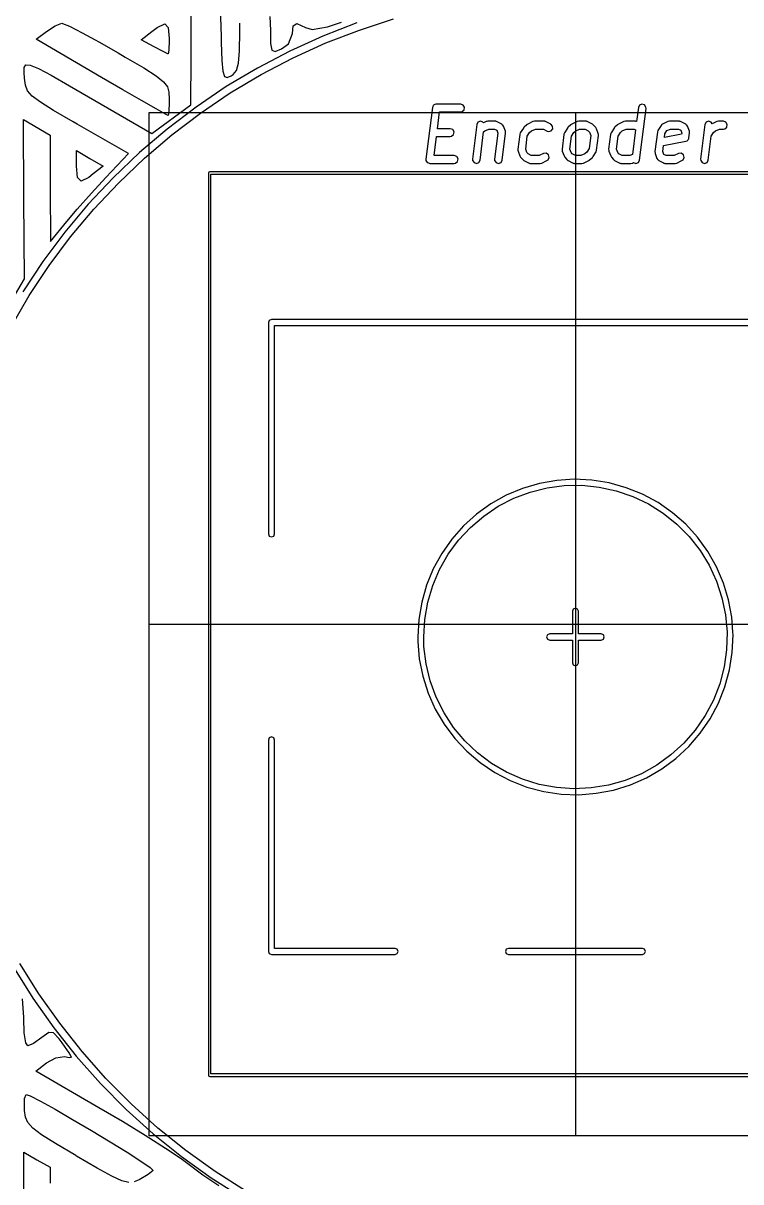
# Model space of a CAD drawing. Header units: millimetres. Extents: x 38 to 487, y 14 to 137.
# Drawn here: x 55.73 to 69.66, y 36.5 to 58.98 of the extents above; entities that cross this region are included whole.
import ezdxf

# ---------------------------------------------------------------- set-up
doc = ezdxf.new("R2010")
doc.units = ezdxf.units.MM
doc.layers.add('BLACK', color=20, linetype='Continuous')

msp = doc.modelspace()

# ---------------------------------------------------------------- linework, layer by layer
for p, q in [((58.178, 57.247), (74.728, 57.247)), ((58.178, 37.397), (58.178, 57.247)), ((74.728, 37.397), (58.178, 37.397))]:
    msp.add_line(p, q)
at = {"layer": 'BLACK', "linetype": 'Continuous'}
for p, q in [((59.55, 59.577), (59.574, 58.721)), ((58.991, 58.318), (58.994, 59.238)), ((56.184, 58.82), (56.35, 58.927)), ((56.35, 58.927), (56.485, 58.977)), ((56.485, 58.977), (56.497, 58.975)), ((56.497, 58.975), (56.633, 58.918)), ((56.633, 58.918), (56.878, 58.793)), ((58.231, 58.816), (58.336, 58.893)), ((58.336, 58.893), (58.483, 58.963)), ((58.483, 58.963), (58.55, 58.896)), ((58.55, 58.896), (58.566, 58.68)), ((59.935, 58.811), (59.936, 58.98)), ((60.523, 59.107), (60.533, 58.834)), ((60.961, 58.779), (60.974, 58.928)), ((60.974, 58.928), (61.044, 58.969)), ((61.044, 58.969), (61.215, 58.895)), ((61.215, 58.895), (61.345, 58.857)), ((61.345, 58.857), (61.642, 58.905)), ((62.21, 58.983), (61.551, 58.727)), ((61.642, 58.905), (61.913, 59)), ((62.258, 58.846), (62.923, 59.062)), ((55.982, 58.665), (56.184, 58.82)), ((57.253, 57.927), (55.982, 58.665)), ((56.878, 58.793), (57.127, 58.657)), ((58.024, 58.657), (58.231, 58.816)), ((58.566, 58.68), (58.566, 58.64)), ((59.574, 58.721), (59.578, 58.603)), ((59.93, 58.439), (59.935, 58.811)), ((60.533, 58.834), (60.536, 58.581)), ((60.882, 58.576), (60.961, 58.779)), ((61.551, 58.727), (60.908, 58.436)), ((61.608, 58.594), (62.258, 58.846)), ((57.127, 58.657), (57.203, 58.616)), ((57.203, 58.616), (57.576, 58.403)), ((58.274, 58.522), (58.024, 58.657)), ((58.449, 58.43), (58.274, 58.522)), ((58.559, 58.457), (58.545, 58.384)), ((58.566, 58.64), (58.559, 58.457)), ((59.578, 58.603), (59.591, 58.256)), ((59.913, 58.201), (59.93, 58.439)), ((60.908, 58.436), (60.282, 58.108)), ((60.536, 58.581), (60.559, 58.454)), ((60.559, 58.454), (60.623, 58.432)), ((60.623, 58.432), (60.747, 58.482)), ((60.747, 58.482), (60.882, 58.576)), ((60.972, 58.305), (61.608, 58.594)), ((57.576, 58.403), (57.715, 58.322)), ((57.715, 58.322), (58.072, 58.112)), ((58.542, 58.385), (58.449, 58.43)), ((58.545, 58.384), (58.542, 58.385)), ((58.987, 57.397), (58.991, 58.318)), ((59.591, 58.256), (59.609, 58.046)), ((60.353, 57.982), (60.972, 58.305)), ((55.75, 58.019), (55.752, 58.118)), ((55.76, 57.91), (55.75, 58.019)), ((55.752, 58.118), (55.786, 58.168)), ((55.786, 58.168), (55.871, 58.164)), ((55.871, 58.164), (56.029, 58.099)), ((56.029, 58.099), (56.276, 57.968)), ((58.072, 58.112), (58.312, 57.959)), ((59.609, 58.046), (59.64, 57.944)), ((60.282, 58.108), (59.675, 57.747)), ((59.81, 57.981), (59.875, 58.06)), ((59.875, 58.06), (59.913, 58.201)), ((55.776, 57.776), (55.76, 57.91)), ((55.817, 57.668), (55.776, 57.776)), ((56.276, 57.968), (56.634, 57.764)), ((56.634, 57.764), (57.121, 57.481)), ((57.669, 57.685), (57.253, 57.927)), ((58.312, 57.959), (58.459, 57.843)), ((58.459, 57.843), (58.534, 57.743)), ((59.64, 57.944), (59.69, 57.923)), ((59.69, 57.923), (59.767, 57.954)), ((59.753, 57.624), (60.353, 57.982)), ((59.767, 57.954), (59.81, 57.981)), ((55.905, 57.564), (55.817, 57.668)), ((56.066, 57.443), (55.905, 57.564)), ((58.031, 57.477), (57.669, 57.685)), ((58.534, 57.743), (58.562, 57.638)), ((58.562, 57.638), (58.566, 57.505)), ((59.675, 57.747), (59.09, 57.352)), ((59.174, 57.234), (59.753, 57.624)), ((56.323, 57.284), (56.066, 57.443)), ((57.121, 57.481), (58.227, 56.838)), ((58.314, 57.315), (58.031, 57.477)), ((58.227, 56.838), (58.987, 57.397)), ((58.493, 57.214), (58.314, 57.315)), ((59.09, 57.352), (58.527, 56.925)), ((58.566, 57.446), (58.559, 57.26)), ((58.566, 57.505), (58.566, 57.446)), ((63.675, 57.343), (63.55, 56.343)), ((63.682, 57.356), (63.675, 57.343)), ((63.684, 57.371), (63.682, 57.356)), ((63.693, 57.378), (63.684, 57.371)), ((63.698, 57.389), (63.693, 57.378)), ((63.712, 57.394), (63.698, 57.389)), ((63.724, 57.404), (63.712, 57.394)), ((63.743, 57.408), (63.724, 57.404)), ((63.745, 57.409), (63.743, 57.408)), ((63.747, 57.408), (63.745, 57.409)), ((63.749, 57.409), (63.747, 57.408)), ((64.225, 57.409), (63.749, 57.409)), ((64.274, 57.391), (64.225, 57.409)), ((64.299, 57.347), (64.274, 57.391)), ((64.29, 57.296), (64.299, 57.347)), ((67.675, 57.343), (67.641, 57.069)), ((67.698, 57.389), (67.675, 57.343)), ((67.745, 57.409), (67.698, 57.389)), ((67.699, 56.324), (67.824, 57.324)), ((67.795, 57.393), (67.745, 57.409)), ((67.822, 57.35), (67.795, 57.393)), ((67.824, 57.324), (67.822, 57.35)), ((55.748, 55.565), (55.737, 57.111)), ((55.737, 57.111), (56.257, 56.804)), ((56.7, 57.065), (56.323, 57.284)), ((58.545, 57.186), (58.493, 57.214)), ((58.559, 57.26), (58.545, 57.186)), ((58.618, 56.812), (59.174, 57.234)), ((63.775, 56.932), (63.815, 57.259)), ((63.815, 57.259), (64.225, 57.259)), ((64.225, 57.259), (64.251, 57.263)), ((64.251, 57.263), (64.29, 57.296)), ((56.783, 57.018), (56.7, 57.065)), ((57.78, 56.449), (56.783, 57.018)), ((58.527, 56.925), (57.989, 56.467)), ((64.023, 56.932), (63.775, 56.932)), ((64.071, 56.915), (64.023, 56.932)), ((64.097, 56.87), (64.071, 56.915)), ((64.088, 56.82), (64.097, 56.87)), ((64.538, 57.01), (64.455, 56.343)), ((64.561, 57.055), (64.538, 57.01)), ((64.609, 57.075), (64.561, 57.055)), ((64.603, 56.324), (64.671, 56.868)), ((64.658, 57.06), (64.609, 57.075)), ((64.669, 57.043), (64.658, 57.06)), ((64.723, 57.068), (64.669, 57.043)), ((64.671, 56.868), (64.696, 56.889)), ((64.696, 56.889), (64.772, 56.925)), ((64.727, 57.068), (64.723, 57.068)), ((64.73, 57.071), (64.727, 57.068)), ((64.755, 57.075), (64.73, 57.071)), ((64.898, 57.075), (64.755, 57.075)), ((64.772, 56.925), (64.879, 56.925)), ((64.879, 56.925), (64.927, 56.9)), ((64.903, 57.073), (64.898, 57.075)), ((64.909, 57.075), (64.903, 57.073)), ((64.933, 57.066), (64.909, 57.075)), ((64.927, 56.9), (64.946, 56.848)), ((65.023, 57.019), (64.933, 57.066)), ((65.032, 57.008), (65.023, 57.019)), ((65.044, 57.001), (65.032, 57.008)), ((65.056, 56.982), (65.044, 57.001)), ((65.057, 56.981), (65.056, 56.982)), ((65.057, 56.98), (65.057, 56.981)), ((65.058, 56.979), (65.057, 56.98)), ((65.093, 56.884), (65.058, 56.979)), ((65.093, 56.879), (65.093, 56.884)), ((65.096, 56.874), (65.093, 56.879)), ((65.097, 56.848), (65.096, 56.874)), ((65.442, 56.945), (65.382, 56.85)), ((65.444, 56.947), (65.442, 56.945)), ((65.455, 56.961), (65.444, 56.947)), ((65.509, 57.009), (65.455, 56.961)), ((65.512, 57.01), (65.509, 57.009)), ((65.527, 57.021), (65.512, 57.01)), ((65.628, 57.068), (65.527, 57.021)), ((65.563, 56.856), (65.6, 56.889)), ((65.6, 56.889), (65.677, 56.925)), ((65.632, 57.068), (65.628, 57.068)), ((65.634, 57.071), (65.632, 57.068)), ((65.66, 57.075), (65.634, 57.071)), ((65.85, 57.075), (65.66, 57.075)), ((65.677, 56.925), (65.832, 56.925)), ((65.832, 56.925), (65.904, 56.886)), ((65.856, 57.073), (65.85, 57.075)), ((65.861, 57.075), (65.856, 57.073)), ((65.886, 57.066), (65.861, 57.075)), ((65.975, 57.019), (65.886, 57.066)), ((65.904, 56.886), (65.929, 56.878)), ((65.929, 56.878), (65.979, 56.889)), ((66.009, 56.981), (65.975, 57.019)), ((65.979, 56.889), (66.011, 56.929)), ((66.011, 56.929), (66.009, 56.981)), ((66.299, 56.945), (66.239, 56.85)), ((66.301, 56.947), (66.299, 56.945)), ((66.313, 56.961), (66.301, 56.947)), ((66.366, 57.009), (66.313, 56.961)), ((66.369, 57.01), (66.366, 57.009)), ((66.384, 57.021), (66.369, 57.01)), ((66.485, 57.068), (66.384, 57.021)), ((66.42, 56.856), (66.458, 56.889)), ((66.458, 56.889), (66.534, 56.925)), ((66.489, 57.068), (66.485, 57.068)), ((66.491, 57.071), (66.489, 57.068)), ((66.517, 57.075), (66.491, 57.071)), ((66.66, 57.075), (66.517, 57.075)), ((66.534, 56.925), (66.641, 56.925)), ((66.641, 56.925), (66.702, 56.893)), ((66.665, 57.073), (66.66, 57.075)), ((66.67, 57.075), (66.665, 57.073)), ((66.695, 57.066), (66.67, 57.075)), ((66.785, 57.019), (66.695, 57.066)), ((66.702, 56.893), (66.725, 56.866)), ((66.725, 56.866), (66.75, 56.801)), ((66.785, 57.018), (66.785, 57.019)), ((66.806, 57.002), (66.785, 57.018)), ((66.785, 57.018), (66.785, 57.018)), ((66.847, 56.954), (66.806, 57.002)), ((66.848, 56.954), (66.847, 56.954)), ((66.861, 56.931), (66.848, 56.954)), ((66.848, 56.954), (66.848, 56.954)), ((66.897, 56.836), (66.861, 56.931)), ((67.203, 56.945), (67.144, 56.85)), ((67.206, 56.947), (67.203, 56.945)), ((67.217, 56.961), (67.206, 56.947)), ((67.271, 57.009), (67.217, 56.961)), ((67.273, 57.01), (67.271, 57.009)), ((67.289, 57.021), (67.273, 57.01)), ((67.39, 57.068), (67.289, 57.021)), ((67.325, 56.856), (67.362, 56.889)), ((67.362, 56.889), (67.439, 56.925)), ((67.393, 57.068), (67.39, 57.068)), ((67.396, 57.071), (67.393, 57.068)), ((67.422, 57.075), (67.396, 57.071)), ((67.612, 57.075), (67.422, 57.075)), ((67.439, 56.925), (67.594, 56.925)), ((67.621, 56.911), (67.561, 56.432)), ((67.594, 56.925), (67.621, 56.911)), ((67.617, 57.073), (67.612, 57.075)), ((67.623, 57.075), (67.617, 57.073)), ((67.641, 57.069), (67.623, 57.075)), ((68.044, 56.867), (67.996, 56.486)), ((68.045, 56.87), (68.044, 56.867)), ((68.055, 56.897), (68.045, 56.873)), ((68.045, 56.873), (68.045, 56.87)), ((68.114, 56.992), (68.055, 56.897)), ((68.121, 56.998), (68.114, 56.992)), ((68.125, 57.006), (68.121, 56.998)), ((68.146, 57.021), (68.125, 57.006)), ((68.247, 57.068), (68.146, 57.021)), ((68.191, 56.832), (68.23, 56.894)), ((68.23, 56.894), (68.296, 56.925)), ((68.251, 57.068), (68.247, 57.068)), ((68.253, 57.071), (68.251, 57.068)), ((68.279, 57.075), (68.253, 57.071)), ((68.469, 57.075), (68.279, 57.075)), ((68.296, 56.925), (68.451, 56.925)), ((68.451, 56.925), (68.498, 56.9)), ((68.475, 57.073), (68.469, 57.075)), ((68.48, 57.075), (68.475, 57.073)), ((68.505, 57.066), (68.48, 57.075)), ((68.498, 56.9), (68.518, 56.848)), ((68.594, 57.019), (68.505, 57.066)), ((68.603, 57.008), (68.594, 57.019)), ((68.616, 57.001), (68.603, 57.008)), ((68.627, 56.982), (68.616, 57.001)), ((68.628, 56.981), (68.627, 56.982)), ((68.628, 56.98), (68.628, 56.981)), ((68.629, 56.979), (68.628, 56.98)), ((68.665, 56.884), (68.629, 56.979)), ((68.665, 56.879), (68.665, 56.884)), ((68.668, 56.874), (68.665, 56.879)), ((68.669, 56.848), (68.668, 56.874)), ((68.966, 57.01), (68.883, 56.343)), ((68.99, 57.055), (68.966, 57.01)), ((69.037, 57.075), (68.99, 57.055)), ((69.086, 57.06), (69.037, 57.075)), ((69.109, 57.025), (69.086, 57.06)), ((69.199, 57.068), (69.109, 57.025)), ((69.135, 56.856), (69.172, 56.889)), ((69.172, 56.889), (69.248, 56.925)), ((69.203, 57.068), (69.199, 57.068)), ((69.206, 57.071), (69.203, 57.068)), ((69.231, 57.075), (69.206, 57.071)), ((69.327, 57.075), (69.231, 57.075)), ((69.248, 56.925), (69.327, 56.925)), ((69.375, 57.058), (69.327, 57.075)), ((69.327, 56.925), (69.352, 56.93)), ((69.352, 56.93), (69.392, 56.963)), ((69.4, 57.013), (69.375, 57.058)), ((69.392, 56.963), (69.4, 57.013)), ((56.257, 56.804), (56.258, 56.509)), ((58.087, 56.359), (58.618, 56.812)), ((63.709, 56.409), (63.756, 56.782)), ((63.756, 56.782), (64.023, 56.782)), ((64.023, 56.782), (64.049, 56.787)), ((64.049, 56.787), (64.088, 56.82)), ((64.946, 56.848), (64.883, 56.343)), ((65.032, 56.324), (65.097, 56.848)), ((65.371, 56.819), (65.336, 56.533)), ((65.373, 56.822), (65.371, 56.819)), ((65.382, 56.85), (65.372, 56.825)), ((65.372, 56.825), (65.373, 56.822)), ((65.487, 56.533), (65.518, 56.784)), ((65.518, 56.784), (65.563, 56.856)), ((66.228, 56.819), (66.193, 56.533)), ((66.23, 56.822), (66.228, 56.819)), ((66.239, 56.85), (66.229, 56.825)), ((66.229, 56.825), (66.23, 56.822)), ((66.344, 56.533), (66.375, 56.784)), ((66.375, 56.784), (66.42, 56.856)), ((66.75, 56.801), (66.719, 56.55)), ((66.865, 56.515), (66.901, 56.801)), ((66.897, 56.831), (66.897, 56.836)), ((66.9, 56.827), (66.897, 56.831)), ((66.901, 56.801), (66.9, 56.827)), ((67.133, 56.819), (67.097, 56.533)), ((67.135, 56.822), (67.133, 56.819)), ((67.144, 56.85), (67.134, 56.825)), ((67.134, 56.825), (67.135, 56.822)), ((67.249, 56.533), (67.28, 56.784)), ((67.28, 56.784), (67.325, 56.856)), ((68.162, 56.604), (68.597, 56.689)), ((68.182, 56.76), (68.191, 56.832)), ((68.515, 56.825), (68.182, 56.76)), ((68.518, 56.848), (68.515, 56.825)), ((68.597, 56.689), (68.621, 56.698)), ((68.621, 56.698), (68.626, 56.704)), ((68.626, 56.704), (68.634, 56.707)), ((68.634, 56.707), (68.642, 56.724)), ((68.642, 56.724), (68.653, 56.738)), ((68.653, 56.746), (68.657, 56.753)), ((68.653, 56.738), (68.653, 56.746)), ((68.657, 56.753), (68.669, 56.848)), ((69.032, 56.324), (69.089, 56.784)), ((69.089, 56.784), (69.135, 56.856)), ((56.258, 56.509), (56.259, 55.775)), ((56.77, 56.204), (56.77, 56.509)), ((56.77, 56.509), (57.029, 56.356)), ((57.337, 55.982), (57.78, 56.449)), ((57.989, 56.467), (57.478, 55.98)), ((65.336, 56.533), (65.337, 56.507)), ((65.337, 56.507), (65.34, 56.503)), ((65.34, 56.503), (65.34, 56.498)), ((65.34, 56.498), (65.375, 56.403)), ((65.511, 56.468), (65.487, 56.533)), ((65.535, 56.441), (65.511, 56.468)), ((65.595, 56.409), (65.535, 56.441)), ((65.836, 56.449), (65.75, 56.409)), ((65.887, 56.454), (65.836, 56.449)), ((65.93, 56.424), (65.887, 56.454)), ((65.943, 56.375), (65.93, 56.424)), ((66.193, 56.533), (66.194, 56.507)), ((66.194, 56.507), (66.197, 56.503)), ((66.197, 56.503), (66.197, 56.498)), ((66.197, 56.498), (66.233, 56.403)), ((66.368, 56.468), (66.344, 56.533)), ((66.392, 56.441), (66.368, 56.468)), ((66.453, 56.409), (66.392, 56.441)), ((66.636, 56.444), (66.56, 56.409)), ((66.673, 56.478), (66.636, 56.444)), ((66.719, 56.55), (66.673, 56.478)), ((66.795, 56.389), (66.854, 56.484)), ((66.854, 56.484), (66.864, 56.508)), ((66.864, 56.512), (66.865, 56.515)), ((66.864, 56.508), (66.864, 56.512)), ((67.097, 56.533), (67.099, 56.507)), ((67.099, 56.507), (67.102, 56.503)), ((67.102, 56.503), (67.102, 56.498)), ((67.102, 56.498), (67.137, 56.403)), ((67.273, 56.468), (67.249, 56.533)), ((67.297, 56.441), (67.273, 56.468)), ((67.357, 56.409), (67.297, 56.441)), ((67.561, 56.432), (67.512, 56.409)), ((67.996, 56.486), (67.998, 56.46)), ((67.998, 56.46), (68, 56.455)), ((68, 56.455), (68, 56.45)), ((68, 56.45), (68.036, 56.355)), ((68.147, 56.486), (68.162, 56.604)), ((68.167, 56.434), (68.147, 56.486)), ((68.214, 56.409), (68.167, 56.434)), ((68.455, 56.449), (68.369, 56.409)), ((68.506, 56.454), (68.455, 56.449)), ((68.549, 56.424), (68.506, 56.454)), ((68.562, 56.375), (68.549, 56.424)), ((56.787, 55.983), (56.77, 56.204)), ((57.029, 56.356), (57.287, 56.203)), ((57.287, 56.203), (57.093, 56.054)), ((57.581, 55.878), (58.087, 56.359)), ((63.55, 56.343), (63.551, 56.323)), ((63.551, 56.323), (63.55, 56.321)), ((63.55, 56.321), (63.551, 56.32)), ((63.551, 56.32), (63.551, 56.317)), ((63.551, 56.317), (63.564, 56.297)), ((63.564, 56.297), (63.576, 56.276)), ((63.576, 56.276), (63.578, 56.275)), ((63.578, 56.275), (63.579, 56.274)), ((63.579, 56.274), (63.602, 56.267)), ((63.602, 56.267), (63.624, 56.259)), ((63.624, 56.259), (64.1, 56.259)), ((64.1, 56.409), (63.709, 56.409)), ((64.149, 56.391), (64.1, 56.409)), ((64.1, 56.259), (64.126, 56.263)), ((64.126, 56.263), (64.165, 56.296)), ((64.174, 56.347), (64.149, 56.391)), ((64.165, 56.296), (64.174, 56.347)), ((64.455, 56.343), (64.456, 56.317)), ((64.456, 56.317), (64.484, 56.274)), ((64.484, 56.274), (64.533, 56.259)), ((64.533, 56.259), (64.58, 56.279)), ((64.58, 56.279), (64.603, 56.324)), ((64.883, 56.343), (64.884, 56.317)), ((64.884, 56.317), (64.912, 56.274)), ((64.912, 56.274), (64.961, 56.259)), ((64.961, 56.259), (65.009, 56.279)), ((65.009, 56.279), (65.032, 56.324)), ((65.375, 56.403), (65.389, 56.38)), ((65.389, 56.38), (65.389, 56.38)), ((65.389, 56.38), (65.389, 56.379)), ((65.389, 56.379), (65.431, 56.332)), ((65.431, 56.332), (65.451, 56.316)), ((65.451, 56.316), (65.452, 56.315)), ((65.452, 56.315), (65.452, 56.315)), ((65.452, 56.315), (65.541, 56.267)), ((65.541, 56.267), (65.566, 56.259)), ((65.566, 56.259), (65.571, 56.26)), ((65.571, 56.26), (65.577, 56.259)), ((65.577, 56.259), (65.767, 56.259)), ((65.75, 56.409), (65.595, 56.409)), ((65.767, 56.259), (65.793, 56.263)), ((65.793, 56.263), (65.795, 56.265)), ((65.795, 56.265), (65.799, 56.266)), ((65.799, 56.266), (65.9, 56.313)), ((65.9, 56.313), (65.921, 56.328)), ((65.921, 56.328), (65.943, 56.375)), ((66.233, 56.403), (66.246, 56.38)), ((66.246, 56.38), (66.246, 56.38)), ((66.246, 56.38), (66.246, 56.379)), ((66.246, 56.379), (66.288, 56.332)), ((66.288, 56.332), (66.308, 56.316)), ((66.308, 56.316), (66.309, 56.315)), ((66.309, 56.315), (66.309, 56.315)), ((66.309, 56.315), (66.398, 56.267)), ((66.398, 56.267), (66.423, 56.259)), ((66.423, 56.259), (66.429, 56.26)), ((66.429, 56.26), (66.434, 56.259)), ((66.434, 56.259), (66.577, 56.259)), ((66.56, 56.409), (66.453, 56.409)), ((66.577, 56.259), (66.602, 56.263)), ((66.602, 56.263), (66.605, 56.265)), ((66.605, 56.265), (66.609, 56.266)), ((66.609, 56.266), (66.71, 56.313)), ((66.71, 56.313), (66.725, 56.324)), ((66.725, 56.324), (66.728, 56.325)), ((66.728, 56.325), (66.781, 56.373)), ((66.781, 56.373), (66.793, 56.387)), ((66.793, 56.387), (66.795, 56.389)), ((67.137, 56.403), (67.151, 56.38)), ((67.151, 56.38), (67.151, 56.38)), ((67.151, 56.38), (67.151, 56.379)), ((67.151, 56.379), (67.193, 56.332)), ((67.193, 56.332), (67.213, 56.316)), ((67.213, 56.316), (67.214, 56.315)), ((67.214, 56.315), (67.214, 56.315)), ((67.214, 56.315), (67.303, 56.267)), ((67.303, 56.267), (67.328, 56.259)), ((67.328, 56.259), (67.333, 56.26)), ((67.333, 56.26), (67.339, 56.259)), ((67.339, 56.259), (67.529, 56.259)), ((67.512, 56.409), (67.357, 56.409)), ((67.529, 56.259), (67.555, 56.263)), ((67.555, 56.263), (67.557, 56.265)), ((67.557, 56.265), (67.561, 56.266)), ((67.561, 56.266), (67.579, 56.274)), ((67.579, 56.274), (67.579, 56.274)), ((67.579, 56.274), (67.628, 56.259)), ((67.628, 56.259), (67.675, 56.279)), ((67.675, 56.279), (67.699, 56.324)), ((68.036, 56.355), (68.037, 56.354)), ((68.037, 56.354), (68.037, 56.353)), ((68.037, 56.353), (68.038, 56.352)), ((68.038, 56.352), (68.049, 56.332)), ((68.049, 56.332), (68.062, 56.326)), ((68.062, 56.326), (68.071, 56.315)), ((68.071, 56.315), (68.16, 56.267)), ((68.16, 56.267), (68.185, 56.259)), ((68.185, 56.259), (68.191, 56.26)), ((68.191, 56.26), (68.196, 56.259)), ((68.196, 56.259), (68.386, 56.259)), ((68.369, 56.409), (68.214, 56.409)), ((68.386, 56.259), (68.412, 56.263)), ((68.412, 56.263), (68.415, 56.265)), ((68.415, 56.265), (68.418, 56.266)), ((68.418, 56.266), (68.519, 56.313)), ((68.519, 56.313), (68.541, 56.328)), ((68.541, 56.328), (68.562, 56.375)), ((68.883, 56.343), (68.884, 56.317)), ((68.884, 56.317), (68.912, 56.274)), ((68.912, 56.274), (68.961, 56.259)), ((68.961, 56.259), (69.009, 56.279)), ((69.009, 56.279), (69.032, 56.324)), ((56.855, 55.916), (56.787, 55.983)), ((57.004, 55.988), (56.855, 55.916)), ((57.478, 55.98), (56.994, 55.465)), ((57.093, 56.054), (57.004, 55.988)), ((57.061, 55.684), (57.337, 55.982)), ((59.335, 56.089), (59.328, 56.072)), ((59.328, 56.072), (59.328, 38.572)), ((59.353, 56.097), (59.335, 56.089)), ((73.553, 56.097), (59.353, 56.097)), ((59.378, 38.597), (59.378, 56.047)), ((59.378, 56.047), (73.528, 56.047)), ((56.259, 55.775), (56.26, 54.746)), ((57.103, 55.369), (57.581, 55.878)), ((55.759, 54.02), (55.748, 55.565)), ((56.78, 55.368), (57.061, 55.684)), ((56.994, 55.465), (56.54, 54.924)), ((56.578, 55.131), (56.78, 55.368)), ((56.654, 54.834), (57.103, 55.369)), ((56.26, 54.746), (56.578, 55.131)), ((56.54, 54.924), (56.117, 54.358)), ((56.236, 54.275), (56.654, 54.834)), ((56.117, 54.358), (55.726, 53.77)), ((55.85, 53.693), (56.236, 54.275)), ((55.516, 53.613), (55.759, 54.02)), ((55.496, 53.091), (55.85, 53.693)), ((60.51, 53.214), (60.493, 53.172)), ((60.493, 53.172), (60.493, 49.072)), ((60.553, 53.232), (60.51, 53.214)), ((72.353, 53.232), (60.553, 53.232)), ((60.613, 49.072), (60.613, 53.112)), ((60.613, 53.112), (72.293, 53.112)), ((66.431, 50.132), (66.09, 50.11)), ((66.772, 50.115), (66.431, 50.132)), ((65.426, 49.954), (65.111, 49.822)), ((65.754, 50.051), (65.426, 49.954)), ((65.572, 49.882), (65.901, 49.965)), ((66.09, 50.11), (65.754, 50.051)), ((65.901, 49.965), (66.237, 50.009)), ((66.237, 50.009), (66.576, 50.014)), ((66.576, 50.014), (66.913, 49.98)), ((67.11, 50.06), (66.772, 50.115)), ((66.913, 49.98), (67.245, 49.908)), ((67.439, 49.968), (67.11, 50.06)), ((67.245, 49.908), (67.565, 49.798)), ((67.755, 49.84), (67.439, 49.968)), ((65.111, 49.822), (64.813, 49.655)), ((64.953, 49.607), (65.255, 49.762)), ((65.255, 49.762), (65.572, 49.882)), ((67.565, 49.798), (67.871, 49.652)), ((68.056, 49.678), (67.755, 49.84)), ((68.337, 49.483), (68.056, 49.678)), ((64.535, 49.456), (64.281, 49.228)), ((64.813, 49.655), (64.535, 49.456)), ((64.672, 49.417), (64.953, 49.607)), ((67.871, 49.652), (68.159, 49.472)), ((68.159, 49.472), (68.423, 49.26)), ((68.594, 49.258), (68.337, 49.483)), ((64.281, 49.228), (64.055, 48.972)), ((64.414, 49.197), (64.672, 49.417)), ((68.423, 49.26), (68.662, 49.019)), ((68.824, 49.006), (68.594, 49.258)), ((60.493, 49.072), (60.51, 49.029)), ((60.51, 49.029), (60.553, 49.012)), ((60.553, 49.012), (60.595, 49.029)), ((60.595, 49.029), (60.613, 49.072)), ((64.183, 48.949), (64.414, 49.197)), ((68.662, 49.019), (68.871, 48.752)), ((69.025, 48.729), (68.824, 49.006)), ((64.055, 48.972), (63.858, 48.693)), ((63.983, 48.676), (64.183, 48.949)), ((63.858, 48.693), (63.693, 48.394)), ((63.815, 48.381), (63.983, 48.676)), ((68.871, 48.752), (69.048, 48.463)), ((69.193, 48.432), (69.025, 48.729)), ((63.693, 48.394), (63.563, 48.078)), ((63.682, 48.069), (63.815, 48.381)), ((69.048, 48.463), (69.191, 48.156)), ((69.328, 48.118), (69.193, 48.432)), ((69.191, 48.156), (69.297, 47.834)), ((69.427, 47.791), (69.328, 48.118)), ((63.563, 48.078), (63.469, 47.75)), ((63.585, 47.744), (63.682, 48.069)), ((63.469, 47.75), (63.412, 47.413)), ((63.527, 47.41), (63.585, 47.744)), ((69.297, 47.834), (69.366, 47.502)), ((69.488, 47.455), (69.427, 47.791)), ((66.41, 47.614), (66.393, 47.572)), ((66.393, 47.572), (66.393, 47.132)), ((66.453, 47.632), (66.41, 47.614)), ((66.495, 47.614), (66.453, 47.632)), ((66.513, 47.572), (66.495, 47.614)), ((66.513, 47.132), (66.513, 47.572)), ((69.366, 47.502), (69.396, 47.164)), ((69.509, 47.164), (69.488, 47.455)), ((63.412, 47.413), (63.393, 47.072)), ((63.508, 47.072), (63.527, 47.41)), ((63.393, 47.072), (63.394, 46.986)), ((63.394, 46.986), (63.422, 46.646)), ((63.513, 46.887), (63.508, 47.072)), ((65.91, 47.114), (65.893, 47.072)), ((65.893, 47.072), (65.91, 47.029)), ((65.953, 47.132), (65.91, 47.114)), ((65.91, 47.029), (65.953, 47.012)), ((66.393, 47.132), (65.953, 47.132)), ((65.953, 47.012), (66.393, 47.012)), ((66.393, 47.012), (66.393, 46.572)), ((66.953, 47.132), (66.513, 47.132)), ((66.513, 46.572), (66.513, 47.012)), ((66.513, 47.012), (66.953, 47.012)), ((66.995, 47.114), (66.953, 47.132)), ((66.953, 47.012), (66.995, 47.029)), ((67.013, 47.072), (66.995, 47.114)), ((66.995, 47.029), (67.013, 47.072)), ((69.396, 47.164), (69.387, 46.825)), ((69.498, 46.773), (69.512, 47.114)), ((69.512, 47.114), (69.509, 47.164)), ((63.554, 46.55), (63.513, 46.887)), ((69.387, 46.825), (69.339, 46.49)), ((69.446, 46.436), (69.498, 46.773)), ((63.422, 46.646), (63.489, 46.311)), ((63.633, 46.221), (63.554, 46.55)), ((66.393, 46.572), (66.41, 46.529)), ((66.41, 46.529), (66.453, 46.512)), ((66.453, 46.512), (66.495, 46.529)), ((66.495, 46.529), (66.513, 46.572)), ((63.489, 46.311), (63.592, 45.985)), ((69.339, 46.49), (69.253, 46.162)), ((69.356, 46.106), (69.446, 46.436)), ((63.75, 45.902), (63.633, 46.221)), ((69.253, 46.162), (69.13, 45.846)), ((69.23, 45.788), (69.356, 46.106)), ((63.592, 45.985), (63.731, 45.673)), ((63.902, 45.599), (63.75, 45.902)), ((63.731, 45.673), (63.904, 45.378)), ((69.13, 45.846), (68.972, 45.546)), ((69.07, 45.487), (69.23, 45.788)), ((64.088, 45.316), (63.902, 45.599)), ((68.972, 45.546), (68.78, 45.267)), ((68.877, 45.205), (69.07, 45.487)), ((63.904, 45.378), (64.109, 45.105)), ((64.306, 45.056), (64.088, 45.316)), ((68.78, 45.267), (68.557, 45.011)), ((68.654, 44.946), (68.877, 45.205)), ((60.51, 45.114), (60.493, 45.072)), ((60.493, 45.072), (60.493, 40.972)), ((60.553, 45.132), (60.51, 45.114)), ((60.595, 45.114), (60.553, 45.132)), ((60.613, 45.072), (60.595, 45.114)), ((60.613, 41.032), (60.613, 45.072)), ((64.109, 45.105), (64.342, 44.856)), ((64.552, 44.822), (64.306, 45.056)), ((68.557, 45.011), (68.306, 44.783)), ((64.342, 44.856), (64.603, 44.634)), ((64.823, 44.619), (64.552, 44.822)), ((68.306, 44.783), (68.031, 44.585)), ((68.403, 44.714), (68.654, 44.946)), ((64.603, 44.634), (64.886, 44.443)), ((65.116, 44.448), (64.823, 44.619)), ((68.031, 44.585), (67.734, 44.42)), ((67.832, 44.34), (68.128, 44.511)), ((68.128, 44.511), (68.403, 44.714)), ((64.886, 44.443), (65.189, 44.285)), ((65.426, 44.311), (65.116, 44.448)), ((65.189, 44.285), (65.507, 44.161)), ((65.75, 44.212), (65.426, 44.311)), ((67.421, 44.291), (67.095, 44.198)), ((67.734, 44.42), (67.421, 44.291)), ((67.519, 44.204), (67.832, 44.34)), ((65.507, 44.161), (65.837, 44.074)), ((66.084, 44.15), (65.75, 44.212)), ((65.837, 44.074), (66.175, 44.024)), ((66.422, 44.127), (66.084, 44.15)), ((66.76, 44.143), (66.422, 44.127)), ((67.095, 44.198), (66.76, 44.143)), ((66.857, 44.039), (67.193, 44.103)), ((67.193, 44.103), (67.519, 44.204)), ((66.175, 44.024), (66.517, 44.012)), ((66.517, 44.012), (66.857, 44.039)), ((60.493, 40.972), (60.51, 40.929)), ((60.51, 40.929), (60.553, 40.912)), ((60.553, 40.912), (62.953, 40.912)), ((62.953, 41.032), (60.613, 41.032)), ((62.995, 41.014), (62.953, 41.032)), ((62.953, 40.912), (62.995, 40.929)), ((63.013, 40.972), (62.995, 41.014)), ((62.995, 40.929), (63.013, 40.972)), ((65.11, 41.014), (65.093, 40.972)), ((65.093, 40.972), (65.11, 40.929)), ((65.153, 41.032), (65.11, 41.014)), ((65.11, 40.929), (65.153, 40.912)), ((67.753, 41.032), (65.153, 41.032)), ((65.153, 40.912), (67.753, 40.912)), ((67.795, 41.014), (67.753, 41.032)), ((67.753, 40.912), (67.795, 40.929)), ((67.813, 40.972), (67.795, 41.014)), ((67.795, 40.929), (67.813, 40.972)), ((56.039, 40.149), (55.669, 40.741)), ((55.544, 40.667), (55.918, 40.068)), ((55.742, 39.699), (55.72, 40.052)), ((55.918, 40.068), (56.325, 39.491)), ((56.441, 39.578), (56.039, 40.149)), ((55.743, 39.673), (55.742, 39.699)), ((55.754, 39.396), (55.743, 39.673)), ((56.875, 39.031), (56.441, 39.578)), ((55.784, 39.202), (55.754, 39.396)), ((56.231, 39.398), (56.096, 39.3)), ((56.322, 39.395), (56.231, 39.398)), ((56.431, 39.277), (56.322, 39.395)), ((56.325, 39.491), (56.764, 38.938)), ((55.82, 39.138), (55.784, 39.202)), ((55.935, 39.187), (55.82, 39.138)), ((56.096, 39.3), (55.935, 39.187)), ((56.49, 39.198), (56.431, 39.277)), ((56.628, 39.008), (56.49, 39.198)), ((56.182, 38.809), (56.364, 38.909)), ((56.364, 38.909), (56.535, 38.933)), ((56.535, 38.933), (56.624, 38.913)), ((56.624, 38.913), (56.671, 38.924)), ((56.671, 38.924), (56.628, 39.008)), ((56.764, 38.938), (57.233, 38.41)), ((57.338, 38.509), (56.875, 39.031)), ((55.979, 38.65), (56.182, 38.809)), ((57.202, 37.941), (55.979, 38.65)), ((57.83, 38.013), (57.338, 38.509)), ((59.328, 38.572), (59.335, 38.554)), ((59.335, 38.554), (59.353, 38.547)), ((59.353, 38.547), (73.553, 38.547)), ((73.528, 38.597), (59.378, 38.597)), ((57.233, 38.41), (57.73, 37.908)), ((55.757, 37.937), (55.76, 38.122)), ((55.76, 38.122), (55.791, 38.197)), ((55.791, 38.197), (55.871, 38.168)), ((55.871, 38.168), (56.069, 38.067)), ((56.069, 38.067), (56.352, 37.91)), ((58.349, 37.546), (57.83, 38.013)), ((55.76, 37.889), (55.757, 37.937)), ((55.778, 37.76), (55.76, 37.889)), ((55.823, 37.652), (55.778, 37.76)), ((56.352, 37.91), (56.691, 37.715)), ((57.658, 37.672), (57.202, 37.941)), ((57.73, 37.908), (58.255, 37.436)), ((55.919, 37.545), (55.823, 37.652)), ((56.091, 37.416), (55.919, 37.545)), ((56.691, 37.715), (57.056, 37.5)), ((58.102, 37.4), (57.658, 37.672)), ((58.893, 37.109), (58.349, 37.546)), ((56.361, 37.246), (56.091, 37.416)), ((57.056, 37.5), (57.418, 37.281)), ((58.494, 37.151), (58.102, 37.4)), ((58.255, 37.436), (58.806, 36.993)), ((56.756, 37.012), (56.361, 37.246)), ((57.418, 37.281), (57.748, 37.076)), ((58.797, 36.948), (58.494, 37.151)), ((59.461, 36.702), (58.893, 37.109)), ((55.744, 34.088), (55.744, 37.078)), ((55.744, 37.078), (56, 36.932)), ((56, 36.932), (56.256, 36.786)), ((56.77, 37.003), (56.756, 37.012)), ((57.171, 36.77), (56.77, 37.003)), ((57.748, 37.076), (58.017, 36.903)), ((58.017, 36.903), (58.195, 36.779)), ((58.902, 36.872), (58.797, 36.948)), ((58.806, 36.993), (59.38, 36.582)), ((59.223, 36.635), (58.902, 36.872)), ((56.256, 36.786), (56.256, 36.479)), ((57.454, 36.614), (57.171, 36.77)), ((58.161, 36.644), (57.984, 36.541)), ((58.253, 36.722), (58.161, 36.644)), ((58.195, 36.779), (58.253, 36.722)), ((59.53, 36.425), (59.223, 36.635)), ((60.051, 36.328), (59.461, 36.702)), ((57.648, 36.525), (57.454, 36.614)), ((57.783, 36.491), (57.648, 36.525)), ((57.984, 36.541), (57.887, 36.501)), ((59.38, 36.582), (59.976, 36.204))]:
    msp.add_line(p, q, dxfattribs=at)
at = {"layer": 'BLACK'}
for p, q in [((66.453, 57.247), (66.453, 37.397)), ((58.178, 47.322), (74.728, 47.322)), ((59.378, 47.322), (73.528, 47.322))]:
    msp.add_line(p, q, dxfattribs=at)

doc.saveas('drawing.dxf')
